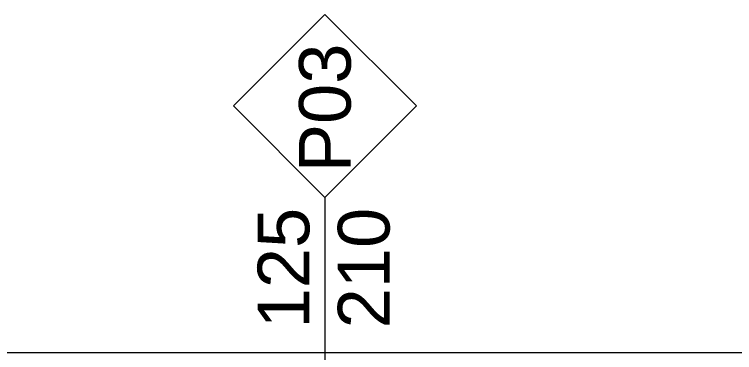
# Model space of a CAD drawing. Extents: x -1133 to 23780, y -1311 to 8245.
# Drawn here: x 1382 to 1521.2, y 3925 to 3990.4 of the extents above; entities that cross this region are included whole.
import ezdxf
from ezdxf.enums import TextEntityAlignment as Align

# ---------------------------------------------------------------- set-up
doc = ezdxf.new("R2010")
doc.units = 0
doc.header["$MEASUREMENT"] = 0
doc.layers.get('0').update_dxf_attribs({"color": 9, "lineweight": 9})
doc.layers.add('22', color=8, linetype='Continuous', lineweight=9)
doc.styles.add('Arial', font='arial.ttf', dxfattribs={"height": 2.5})

# ---------------------------------------------------------------- blocks, each defined once
blk = doc.blocks.new('0_windowno')
for points in [[(0, 3.536), (-3.536, 0), (0, -3.536), (3.536, 0), (0, 3.536)], [(3.536, 0), (11.536, 0)]]:
    blk.add_lwpolyline(points)
at = {"style": 'Arial'}
blk.add_attdef('GENISLIK', text='', height=2, dxfattribs=at).set_placement((4.036, 0), align=Align.BOTTOM_LEFT)
blk.add_attdef('PENCERENO', text='', height=2, dxfattribs=at).set_placement((0, 0), align=Align.MIDDLE_CENTER)
blk.add_attdef('YUKSEKLIK', text='', height=2, dxfattribs=at).set_placement((4.036, -0.5), align=Align.TOP_LEFT)

msp = doc.modelspace()

# ---------------------------------------------------------------- linework, layer by layer
for points in [[(1122.5, 3925), (2262.5, 3925)], [(1122.63, 3925), (2262.63, 3925)]]:
    msp.add_lwpolyline(points)

# ---------------------------------------------------------------- block references
at = {"layer": '22'}
ref = msp.add_blockref('0_windowno', (1441.99, 3972.68), dxfattribs=dict(at, xscale=-5, yscale=5, zscale=5, rotation=90))
ref.add_attrib('PENCERENO', 'P03', dxfattribs={"layer": '0', "height": 10, "rotation": 90, "style": 'Arial'}).set_placement((1441.99, 3972.29), align=Align.MIDDLE_CENTER)
ref.add_attrib('GENISLIK', '125', dxfattribs={"layer": '0', "height": 10, "rotation": 90, "style": 'Arial'}).set_placement((1441.99, 3929.68), align=Align.BOTTOM_LEFT)
ref.add_attrib('YUKSEKLIK', '210', dxfattribs={"layer": '0', "height": 10, "rotation": 90, "style": 'Arial'}).set_placement((1444.49, 3929.68), align=Align.TOP_LEFT)

doc.saveas('drawing.dxf')
